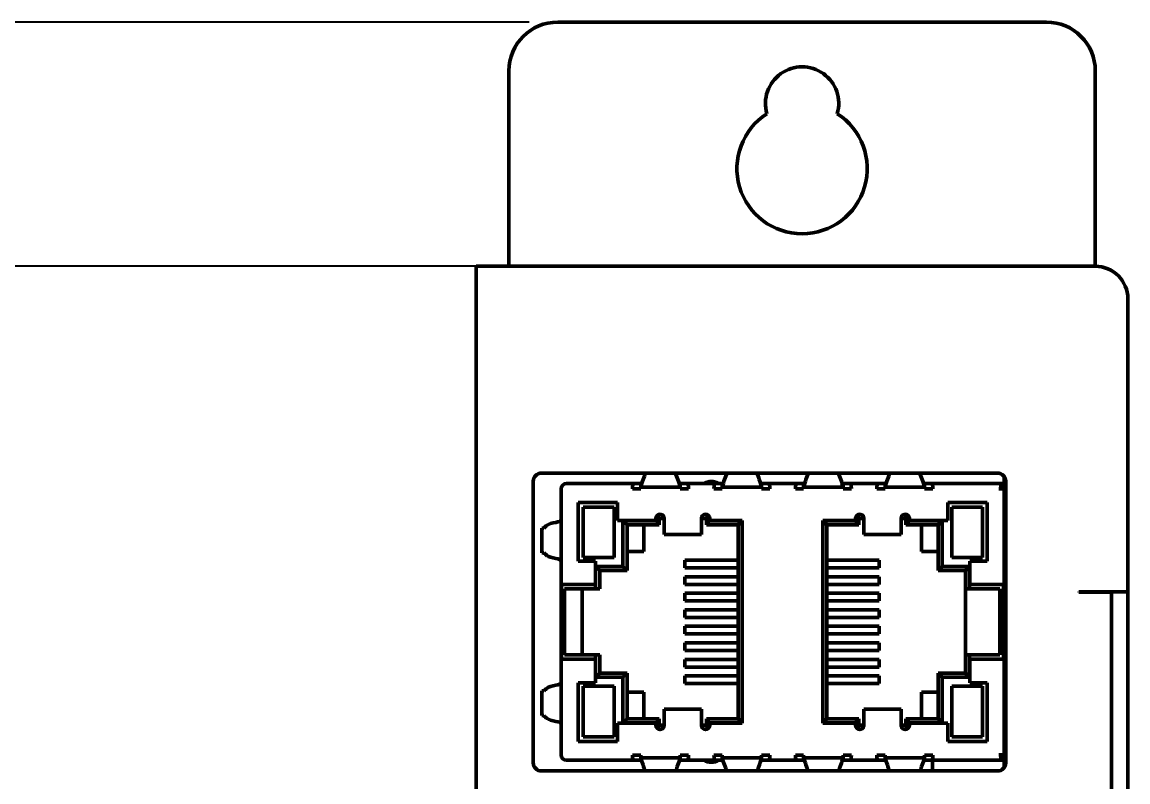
# Model space of a CAD drawing. Header units: millimetres. Extents: x 1550 to 4479, y -401 to 926.
# Drawn here: x 1909.8 to 1977.7, y 509 to 555.7 of the extents above; entities that cross this region are included whole.
import ezdxf

# ---------------------------------------------------------------- set-up
doc = ezdxf.new("R2010")
doc.units = ezdxf.units.MM
doc.header["$LTSCALE"] = 3.5
doc.layers.get('0').update_dxf_attribs({"lineweight": 25})
doc.layers.add('외형선(ISO)', color=7, linetype='Continuous', lineweight=50)
doc.layers.add('치수(ISO)', color=7, linetype='Continuous', lineweight=25)
doc.styles.add('레이블 문자 (JIS)', font='')
doc.styles.get('레이블 문자 (JIS)').set_extended_font_data('Gulim')
doc.dimstyles.new('복사 대상기본값 (JIS)', dxfattribs={"dimscale": 3.5, "dimtxt": 3, "dimasz": 2, "dimexe": 1, "dimexo": 0.5, "dimgap": 0.8, "dimtad": 1, "dimdsep": 46, "dimtxsty": '레이블 문자 (JIS)', "dimblk": 'Filled-1', "dimcen": 0.09, "dimdle": 10, "dimclrd": 256, "dimclre": 256, "dimclrt": 256, "dimazin": 2, "dimtfac": 0.666667, "dimtmove": 0, "dimatfit": 3, "dimldrblk": 'OPEN', "dimfxl": 1, "dimtolj": 1, "dimtzin": 0, "dimlwd": -1, "dimlwe": -1, "dimarcsym": 0})

# ---------------------------------------------------------------- blocks, each defined once
blk = doc.blocks.new('Filled-1')
at = {"color": 0}
for p, q in [((0, 0), (-1, 0.25)), ((-1, 0.25), (-1, -0.25)), ((-1, 0), (0, 0)), ((-1, -0.25), (0, 0))]:
    blk.add_line(p, q, dxfattribs=at)
at = {"color": 0, "flags": 128}
blk.add_lwpolyline([(-1, -0.25), (0, 0), (-1, 0.25), (-1, -0.25)], dxfattribs=at)
at = {"color": 0}
blk.add_solid([(-1, -0.25), (0, 0), (-1, 0.25), (-1, -0.25)], dxfattribs=at)
blk = doc.blocks.new('*D13')
at = {"layer": 'Defpoints', "color": 0}
for p in [(1939.73, 540.675), (1879.714, 358.675), (1939.73, 358.675)]:
    blk.add_point(p, dxfattribs=at)
at = {"layer": '치수(ISO)'}
for p, q in [((1937.98, 540.675), (1876.214, 540.675)), ((1879.714, 533.675), (1879.714, 365.675)), ((1937.98, 358.675), (1876.214, 358.675))]:
    blk.add_line(p, q, dxfattribs=at)
at = {"layer": '치수(ISO)', "linetype": 'ByBlock', "xscale": 7, "yscale": 7, "zscale": 7}
for p, rotation in [((1879.714, 540.675), 90), ((1879.714, 358.675), 270)]:
    blk.add_blockref('Filled-1', p, dxfattribs=dict(at, rotation=rotation))
at = {"layer": '치수(ISO)', "insert": (1866.121, 449.635), "char_height": 10.5, "attachment_point": 2, "rotation": 90, "style": '레이블 문자 (JIS)'}
blk.add_mtext('\\A1;182', dxfattribs=at)
blk = doc.blocks.new('_Open')
at = {"color": 0, "linetype": 'ByBlock', "lineweight": -2}
for p, q in [((-1, 0.1667), (0, 0)), ((-1, -0.1667), (0, 0)), ((0, 0), (-1, 0))]:
    blk.add_line(p, q, dxfattribs=at)
blk = doc.blocks.new('*D14')
at = {"layer": 'Defpoints', "color": 0}
for p in [(1942.73, 555.675), (1855.714, 343.675), (1950.23, 343.675)]:
    blk.add_point(p, dxfattribs=at)
at = {"layer": '치수(ISO)'}
for p, q in [((1940.98, 555.675), (1852.214, 555.675)), ((1855.714, 548.675), (1855.714, 350.675)), ((1948.48, 343.675), (1852.214, 343.675))]:
    blk.add_line(p, q, dxfattribs=at)
at = {"layer": '치수(ISO)', "linetype": 'ByBlock', "xscale": 7, "yscale": 7, "zscale": 7}
for p, rotation in [((1855.714, 555.675), 90), ((1855.714, 343.675), 270)]:
    blk.add_blockref('Filled-1', p, dxfattribs=dict(at, rotation=rotation))
at = {"layer": '치수(ISO)', "insert": (1842.121, 449.635), "char_height": 10.5, "attachment_point": 2, "rotation": 90, "style": '레이블 문자 (JIS)'}
blk.add_mtext('\\A1;212', dxfattribs=at)

msp = doc.modelspace()

# ---------------------------------------------------------------- linework, layer by layer
at = {"layer": '외형선(ISO)'}
for p, q in [((1942.7302, 555.6747), (1972.7302, 555.6747)), ((1939.7302, 541.6747), (1939.7302, 552.6747)), ((1975.7302, 552.6747), (1975.7302, 541.6747)), ((1939.7302, 540.6747), (1939.7302, 541.6747)), ((1975.7302, 541.6747), (1975.7302, 540.6747)), ((1937.7302, 358.6747), (1937.7302, 540.6747)), ((1939.7302, 540.6747), (1937.7302, 540.6747)), ((1939.7302, 540.6747), (1975.7302, 540.6747)), ((1977.7302, 538.6747), (1977.7302, 520.6747)), ((1941.2302, 510.1747), (1941.2302, 527.4747)), ((1941.7302, 527.9747), (1969.7302, 527.9747)), ((1962.8987, 527.9747), (1963.0784, 527.8681)), ((1970.1302, 527.0097), (1970.1302, 527.7747)), ((1970.2302, 527.4747), (1970.2302, 510.1747)), ((1942.9402, 510.6597), (1942.9402, 527.0097)), ((1947.3902, 527.3347), (1943.2652, 527.3347)), ((1947.8262, 527.0147), (1947.3162, 527.0147)), ((1947.8262, 527.3347), (1947.3902, 527.3347)), ((1947.8906, 527.3347), (1947.8262, 527.3347)), ((1947.8262, 527.3347), (1947.8262, 527.1057)), ((1947.8262, 527.1057), (1950.2462, 527.1057)), ((1947.8262, 527.1057), (1947.8262, 527.0147)), ((1950.2462, 527.3347), (1950.1817, 527.3347)), ((1950.6822, 527.3347), (1950.2462, 527.3347)), ((1950.2462, 527.1057), (1950.2462, 527.3347)), ((1950.2462, 527.1057), (1950.2462, 527.0147)), ((1950.7562, 527.0147), (1950.2462, 527.0147)), ((1952.3902, 527.3347), (1950.6822, 527.3347)), ((1952.8262, 527.0147), (1952.3162, 527.0147)), ((1952.8262, 527.3347), (1952.3902, 527.3347)), ((1952.8906, 527.3347), (1952.8262, 527.3347)), ((1952.8262, 527.1057), (1952.8262, 527.3347)), ((1952.8262, 527.1057), (1955.2462, 527.1057)), ((1952.8262, 527.1057), (1952.8262, 527.0147)), ((1955.2462, 527.3347), (1955.1817, 527.3347)), ((1955.6822, 527.3347), (1955.2462, 527.3347)), ((1955.2462, 527.1057), (1955.2462, 527.3347)), ((1955.2462, 527.1057), (1955.2462, 527.0147)), ((1955.7562, 527.0147), (1955.2462, 527.0147)), ((1957.3902, 527.3347), (1955.6822, 527.3347)), ((1957.8262, 527.0147), (1957.3162, 527.0147)), ((1957.8262, 527.3347), (1957.3902, 527.3347)), ((1957.8906, 527.3347), (1957.8262, 527.3347)), ((1957.8262, 527.1057), (1957.8262, 527.3347)), ((1957.8262, 527.1057), (1960.2462, 527.1057)), ((1957.8262, 527.1057), (1957.8262, 527.0147)), ((1960.2462, 527.3347), (1960.1817, 527.3347)), ((1960.6822, 527.3347), (1960.2462, 527.3347)), ((1960.2462, 527.1057), (1960.2462, 527.3347)), ((1960.2462, 527.1057), (1960.2462, 527.0147)), ((1960.7562, 527.0147), (1960.2462, 527.0147)), ((1962.3902, 527.3347), (1960.6822, 527.3347)), ((1962.8262, 527.0147), (1962.3162, 527.0147)), ((1962.8262, 527.3347), (1962.3902, 527.3347)), ((1962.8906, 527.3347), (1962.8262, 527.3347)), ((1962.8262, 527.3347), (1962.8262, 527.1057)), ((1962.8262, 527.1057), (1965.2462, 527.1057)), ((1962.8262, 527.1057), (1962.8262, 527.0147)), ((1965.2462, 527.3347), (1965.1817, 527.3347)), ((1965.6822, 527.3347), (1965.2462, 527.3347)), ((1965.2462, 527.1057), (1965.2462, 527.3347)), ((1965.2462, 527.1057), (1965.2462, 527.0147)), ((1965.7562, 527.0147), (1965.2462, 527.0147)), ((1969.9362, 527.3347), (1965.6822, 527.3347)), ((1969.9362, 527.0097), (1969.8052, 527.0097)), ((1969.9362, 527.0097), (1969.9362, 527.3347)), ((1970.1302, 527.3347), (1969.9362, 527.3347)), ((1970.1302, 527.1387), (1969.9362, 527.1387)), ((1970.1302, 527.0097), (1969.9362, 527.0097)), ((1970.1302, 527.0097), (1970.1302, 510.6597)), ((1943.9802, 526.1747), (1943.9802, 522.5697)), ((1946.3902, 526.1747), (1943.9802, 526.1747)), ((1946.3902, 525.0597), (1946.3902, 526.1747)), ((1966.6802, 526.1747), (1966.6802, 525.0597)), ((1969.0902, 526.1747), (1966.6802, 526.1747)), ((1969.0902, 522.5697), (1969.0902, 526.1747)), ((1946.1852, 525.8897), (1944.2852, 525.8897)), ((1944.2852, 525.8897), (1944.2852, 522.7897)), ((1946.1852, 522.7897), (1946.1852, 525.8897)), ((1948.9549, 525.4347), (1949.0554, 525.4347)), ((1949.0555, 525.4347), (1949.0555, 525.4347)), ((1951.7548, 525.4347), (1951.7548, 525.4347)), ((1951.7549, 525.4347), (1951.8554, 525.4347)), ((1961.2149, 525.4347), (1961.3154, 525.4347)), ((1961.3155, 525.4347), (1961.3155, 525.4347)), ((1964.0148, 525.4347), (1964.0148, 525.4347)), ((1964.0149, 525.4347), (1964.1154, 525.4347)), ((1968.8152, 525.8897), (1966.9152, 525.8897)), ((1966.9152, 525.8897), (1966.9152, 522.7897)), ((1968.8152, 522.7897), (1968.8152, 525.8897)), ((1948.7502, 525.0597), (1946.3902, 525.0597)), ((1946.7352, 522.2347), (1946.7352, 525.0397)), ((1946.7352, 525.0397), (1948.7652, 525.0397)), ((1946.9852, 524.7897), (1946.7352, 525.0397)), ((1946.9852, 521.9847), (1946.9852, 524.7897)), ((1946.9852, 524.7897), (1948.9652, 524.7897)), ((1948.0052, 523.1547), (1948.0052, 524.7897)), ((1948.7502, 525.1847), (1948.7502, 525.0597)), ((1948.7652, 525.0397), (1948.7652, 525.2709)), ((1948.9652, 524.8397), (1948.7652, 525.0397)), ((1948.9652, 525.2347), (1948.8299, 525.37)), ((1948.9652, 524.8397), (1948.9652, 525.2347)), ((1948.9652, 525.1847), (1949.2602, 525.1847)), ((1948.9652, 524.8397), (1948.9652, 524.7897)), ((1949.2602, 524.8012), (1949.2602, 525.1847)), ((1949.2602, 524.8012), (1949.2602, 524.4407)), ((1951.5502, 525.1847), (1951.8552, 525.1847)), ((1951.5502, 524.8012), (1951.5502, 525.1847)), ((1951.5502, 524.8012), (1951.5502, 524.4407)), ((1951.8552, 525.2347), (1951.9855, 525.365)), ((1951.8552, 525.2347), (1951.8552, 524.8397)), ((1951.8552, 524.8397), (1952.0552, 525.0397)), ((1951.8552, 524.7897), (1951.8552, 524.8397)), ((1951.8552, 524.7897), (1953.8152, 524.7897)), ((1952.0552, 525.235), (1952.0552, 525.0397)), ((1952.0552, 525.0397), (1954.0602, 525.0397)), ((1952.0602, 525.0597), (1952.0602, 525.1847)), ((1954.0602, 525.0597), (1952.0602, 525.0597)), ((1953.8152, 524.7897), (1954.0602, 525.0347)), ((1953.8152, 524.7897), (1953.8152, 512.8797)), ((1954.0602, 512.6097), (1954.0602, 525.0597)), ((1959.0102, 525.0597), (1959.0102, 512.6097)), ((1961.0102, 525.0597), (1959.0102, 525.0597)), ((1959.0102, 525.0397), (1961.0152, 525.0397)), ((1959.2552, 524.7897), (1959.0102, 525.0347)), ((1959.2552, 512.8797), (1959.2552, 524.7897)), ((1959.2552, 524.7897), (1961.2152, 524.7897)), ((1961.0102, 525.1847), (1961.0102, 525.0597)), ((1961.0152, 525.0397), (1961.0152, 525.235)), ((1961.2152, 524.8397), (1961.0152, 525.0397)), ((1961.2152, 525.2347), (1961.0849, 525.365)), ((1961.2152, 524.8397), (1961.2152, 525.2347)), ((1961.2152, 525.1847), (1961.5202, 525.1847)), ((1961.2152, 524.8397), (1961.2152, 524.7897)), ((1961.5202, 524.8012), (1961.5202, 525.1847)), ((1961.5202, 524.8012), (1961.5202, 524.4407)), ((1963.8102, 524.8012), (1963.8102, 525.1847)), ((1963.8102, 525.1847), (1964.1052, 525.1847)), ((1963.8102, 524.8012), (1963.8102, 524.4407)), ((1964.1052, 525.2347), (1964.2404, 525.37)), ((1964.1052, 525.2347), (1964.1052, 524.8397)), ((1964.1052, 524.8397), (1964.3052, 525.0397)), ((1964.1052, 524.7897), (1964.1052, 524.8397)), ((1964.1052, 524.7897), (1966.0852, 524.7897)), ((1964.3052, 525.2709), (1964.3052, 525.0397)), ((1964.3052, 525.0397), (1966.3352, 525.0397)), ((1964.3202, 525.0597), (1964.3202, 525.1847)), ((1966.6802, 525.0597), (1964.3202, 525.0597)), ((1965.0652, 524.7897), (1965.0652, 523.1547)), ((1966.0852, 524.7897), (1966.3352, 525.0397)), ((1966.0852, 524.7897), (1966.0852, 521.9847)), ((1966.3352, 525.0397), (1966.3352, 522.2347)), ((1941.885, 524.5947), (1941.7502, 524.5947)), ((1941.7502, 523.0747), (1941.7502, 524.5947)), ((1949.2602, 524.1997), (1949.2602, 524.4407)), ((1949.2602, 524.1997), (1951.5502, 524.1997)), ((1951.5502, 524.1997), (1951.5502, 524.4407)), ((1961.5202, 524.1997), (1961.5202, 524.4407)), ((1961.5202, 524.1997), (1963.8102, 524.1997)), ((1963.8102, 524.1997), (1963.8102, 524.4407)), ((1941.885, 523.0747), (1941.7502, 523.0747)), ((1944.2852, 522.7897), (1946.1852, 522.7897)), ((1946.9852, 523.1547), (1948.0052, 523.1547)), ((1965.0652, 523.1547), (1966.0852, 523.1547)), ((1966.9152, 522.7897), (1968.8152, 522.7897)), ((1943.9802, 522.5697), (1945.0402, 522.5697)), ((1945.0402, 522.5697), (1945.0402, 521.1197)), ((1945.0552, 520.8647), (1945.0552, 522.2347)), ((1945.0552, 522.2347), (1946.7352, 522.2347)), ((1945.3052, 521.9847), (1945.0552, 522.2347)), ((1946.9852, 521.9847), (1946.7352, 522.2347)), ((1950.5409, 522.1557), (1950.5409, 522.6257)), ((1950.5409, 522.6257), (1953.7968, 522.6257)), ((1950.5409, 522.1557), (1953.7968, 522.1557)), ((1953.8152, 522.6257), (1953.7968, 522.6257)), ((1953.8152, 522.1557), (1953.7968, 522.1557)), ((1959.2767, 522.6257), (1959.2552, 522.6257)), ((1959.2767, 522.1557), (1959.2552, 522.1557)), ((1959.2767, 522.6257), (1962.4675, 522.6257)), ((1959.2767, 522.1557), (1962.4675, 522.1557)), ((1962.4675, 522.1557), (1962.4675, 522.6257)), ((1966.0852, 521.9847), (1966.3352, 522.2347)), ((1966.3352, 522.2347), (1968.0152, 522.2347)), ((1967.7652, 521.9847), (1968.0152, 522.2347)), ((1968.0152, 522.2347), (1968.0152, 520.8647)), ((1968.0302, 522.5697), (1969.0902, 522.5697)), ((1968.0302, 521.1197), (1968.0302, 522.5697)), ((1945.3052, 520.8647), (1945.3052, 521.9847)), ((1945.3052, 521.9847), (1946.9852, 521.9847)), ((1950.5409, 521.1397), (1950.5409, 521.6097)), ((1950.5409, 521.6097), (1953.7968, 521.6097)), ((1953.8152, 521.6097), (1953.7968, 521.6097)), ((1959.2767, 521.6097), (1959.2552, 521.6097)), ((1959.2767, 521.6097), (1962.4675, 521.6097)), ((1962.4675, 521.1397), (1962.4675, 521.6097)), ((1966.0852, 521.9847), (1967.7652, 521.9847)), ((1967.7652, 521.9847), (1967.7652, 520.8647)), ((1942.9669, 521.1197), (1942.9669, 516.5497)), ((1942.9669, 521.1197), (1943.2652, 521.1197)), ((1943.1362, 520.8647), (1943.1362, 516.8047)), ((1945.0552, 520.8647), (1943.1362, 520.8647)), ((1943.2652, 521.1197), (1945.0402, 521.1197)), ((1944.2202, 520.8647), (1944.2202, 516.8047)), ((1945.3052, 520.8647), (1945.0552, 520.8647)), ((1950.5409, 521.1397), (1953.7968, 521.1397)), ((1953.8152, 521.1397), (1953.7968, 521.1397)), ((1959.2767, 521.1397), (1959.2552, 521.1397)), ((1959.2767, 521.1397), (1962.4675, 521.1397)), ((1967.7652, 516.8047), (1967.7652, 520.8647)), ((1968.0152, 520.8647), (1967.7652, 520.8647)), ((1969.8702, 520.8647), (1968.0152, 520.8647)), ((1969.8052, 521.1197), (1968.0302, 521.1197)), ((1969.8052, 521.1197), (1970.1035, 521.1197)), ((1969.8702, 516.8047), (1969.8702, 520.8647)), ((1970.1035, 521.1197), (1970.1035, 516.5497)), ((1974.7202, 520.6647), (1974.7202, 520.6747)), ((1974.7202, 520.6747), (1977.7302, 520.6747)), ((1974.7302, 520.6647), (1974.7202, 520.6647)), ((1976.7302, 520.6647), (1974.7302, 520.6647)), ((1976.7302, 520.6747), (1976.7302, 378.6747)), ((1977.7302, 520.6747), (1977.7302, 378.6747)), ((1950.5409, 520.1237), (1950.5409, 520.5937)), ((1950.5409, 520.5937), (1953.7968, 520.5937)), ((1950.5409, 520.1237), (1953.7968, 520.1237)), ((1953.8152, 520.5937), (1953.7968, 520.5937)), ((1953.8152, 520.1237), (1953.7968, 520.1237)), ((1959.2767, 520.5937), (1959.2552, 520.5937)), ((1959.2767, 520.1237), (1959.2552, 520.1237)), ((1959.2767, 520.5937), (1962.4675, 520.5937)), ((1959.2767, 520.1237), (1962.4675, 520.1237)), ((1962.4675, 520.1237), (1962.4675, 520.5937)), ((1950.5409, 519.1077), (1950.5409, 519.5777)), ((1950.5409, 519.5777), (1953.7968, 519.5777)), ((1953.8152, 519.5777), (1953.7968, 519.5777)), ((1959.2767, 519.5777), (1959.2552, 519.5777)), ((1959.2767, 519.5777), (1962.4675, 519.5777)), ((1962.4675, 519.1077), (1962.4675, 519.5777)), ((1950.5409, 519.1077), (1953.7968, 519.1077)), ((1953.8152, 519.1077), (1953.7968, 519.1077)), ((1959.2767, 519.1077), (1959.2552, 519.1077)), ((1959.2767, 519.1077), (1962.4675, 519.1077)), ((1950.5409, 518.0917), (1950.5409, 518.5617)), ((1950.5409, 518.5617), (1953.7968, 518.5617)), ((1950.5409, 518.0917), (1953.7968, 518.0917)), ((1953.8152, 518.5617), (1953.7968, 518.5617)), ((1953.8152, 518.0917), (1953.7968, 518.0917)), ((1959.2767, 518.5617), (1959.2552, 518.5617)), ((1959.2767, 518.0917), (1959.2552, 518.0917)), ((1959.2767, 518.5617), (1962.4675, 518.5617)), ((1959.2767, 518.0917), (1962.4675, 518.0917)), ((1962.4675, 518.0917), (1962.4675, 518.5617)), ((1950.5409, 517.0757), (1950.5409, 517.5457)), ((1950.5409, 517.5457), (1953.7968, 517.5457)), ((1953.8152, 517.5457), (1953.7968, 517.5457)), ((1959.2767, 517.5457), (1959.2552, 517.5457)), ((1959.2767, 517.5457), (1962.4675, 517.5457)), ((1962.4675, 517.0757), (1962.4675, 517.5457)), ((1943.1362, 516.8047), (1945.0552, 516.8047)), ((1945.0552, 515.4347), (1945.0552, 516.8047)), ((1945.0552, 516.8047), (1945.3052, 516.8047)), ((1945.3052, 515.6847), (1945.3052, 516.8047)), ((1950.5409, 517.0757), (1953.7968, 517.0757)), ((1953.8152, 517.0757), (1953.7968, 517.0757)), ((1959.2767, 517.0757), (1959.2552, 517.0757)), ((1959.2767, 517.0757), (1962.4675, 517.0757)), ((1967.7652, 516.8047), (1968.0152, 516.8047)), ((1967.7652, 516.8047), (1967.7652, 515.6847)), ((1968.0152, 516.8047), (1969.8702, 516.8047)), ((1968.0152, 516.8047), (1968.0152, 515.4347)), ((1943.2652, 516.5497), (1942.9669, 516.5497)), ((1943.2652, 516.5497), (1945.0402, 516.5497)), ((1945.0402, 516.5497), (1945.0402, 515.0997)), ((1950.5409, 516.0597), (1950.5409, 516.5297)), ((1950.5409, 516.5297), (1953.7968, 516.5297)), ((1950.5409, 516.0597), (1953.7968, 516.0597)), ((1953.8152, 516.5297), (1953.7968, 516.5297)), ((1953.8152, 516.0597), (1953.7968, 516.0597)), ((1959.2767, 516.5297), (1959.2552, 516.5297)), ((1959.2767, 516.0597), (1959.2552, 516.0597)), ((1959.2767, 516.5297), (1962.4675, 516.5297)), ((1959.2767, 516.0597), (1962.4675, 516.0597)), ((1962.4675, 516.0597), (1962.4675, 516.5297)), ((1969.8052, 516.5497), (1968.0302, 516.5497)), ((1968.0302, 515.0997), (1968.0302, 516.5497)), ((1970.1035, 516.5497), (1969.8052, 516.5497)), ((1945.3052, 515.6847), (1945.0552, 515.4347)), ((1946.7352, 515.4347), (1945.0552, 515.4347)), ((1946.9852, 515.6847), (1945.3052, 515.6847)), ((1946.9852, 515.6847), (1946.7352, 515.4347)), ((1946.7352, 512.6297), (1946.7352, 515.4347)), ((1946.9852, 512.8797), (1946.9852, 515.6847)), ((1950.5409, 515.0437), (1950.5409, 515.5137)), ((1950.5409, 515.5137), (1953.7968, 515.5137)), ((1953.8152, 515.5137), (1953.7968, 515.5137)), ((1959.2767, 515.5137), (1959.2552, 515.5137)), ((1959.2767, 515.5137), (1962.4675, 515.5137)), ((1962.4675, 515.0437), (1962.4675, 515.5137)), ((1967.7652, 515.6847), (1966.0852, 515.6847)), ((1966.0852, 515.6847), (1966.0852, 512.8797)), ((1966.0852, 515.6847), (1966.3352, 515.4347)), ((1968.0152, 515.4347), (1966.3352, 515.4347)), ((1966.3352, 515.4347), (1966.3352, 512.6297)), ((1967.7652, 515.6847), (1968.0152, 515.4347)), ((1941.885, 514.5947), (1941.7502, 514.5947)), ((1941.7502, 513.0747), (1941.7502, 514.5947)), ((1943.9802, 515.0997), (1943.9802, 511.4947)), ((1945.0402, 515.0997), (1943.9802, 515.0997)), ((1944.2852, 514.8797), (1944.2852, 511.7797)), ((1946.1852, 514.8797), (1944.2852, 514.8797)), ((1946.1852, 511.7797), (1946.1852, 514.8797)), ((1950.5409, 515.0437), (1953.7968, 515.0437)), ((1953.8152, 515.0437), (1953.7968, 515.0437)), ((1959.2767, 515.0437), (1959.2552, 515.0437)), ((1959.2767, 515.0437), (1962.4675, 515.0437)), ((1966.9152, 514.8797), (1966.9152, 511.7797)), ((1968.8152, 514.8797), (1966.9152, 514.8797)), ((1969.0902, 515.0997), (1968.0302, 515.0997)), ((1968.8152, 511.7797), (1968.8152, 514.8797)), ((1969.0902, 511.4947), (1969.0902, 515.0997)), ((1948.0052, 514.5147), (1946.9852, 514.5147)), ((1948.0052, 512.8797), (1948.0052, 514.5147)), ((1966.0852, 514.5147), (1965.0652, 514.5147)), ((1965.0652, 514.5147), (1965.0652, 512.8797)), ((1949.2602, 513.2287), (1949.2602, 513.4697)), ((1949.2602, 513.4697), (1951.5502, 513.4697)), ((1949.2602, 513.2287), (1949.2602, 512.8682)), ((1951.5502, 513.2287), (1951.5502, 513.4697)), ((1951.5502, 513.2287), (1951.5502, 512.8682)), ((1961.5202, 513.2287), (1961.5202, 513.4697)), ((1961.5202, 513.4697), (1963.8102, 513.4697)), ((1961.5202, 513.2287), (1961.5202, 512.8682)), ((1963.8102, 513.2287), (1963.8102, 513.4697)), ((1963.8102, 513.2287), (1963.8102, 512.8682)), ((1941.885, 513.0747), (1941.7502, 513.0747)), ((1946.3902, 512.6097), (1948.7502, 512.6097)), ((1946.3902, 511.4947), (1946.3902, 512.6097)), ((1946.9852, 512.8797), (1946.7352, 512.6297)), ((1948.7652, 512.6297), (1946.7352, 512.6297)), ((1948.9652, 512.8797), (1946.9852, 512.8797)), ((1948.7502, 512.6097), (1948.7502, 512.4847)), ((1948.9652, 512.8297), (1948.7652, 512.6297)), ((1948.7652, 512.3985), (1948.7652, 512.6297)), ((1948.9652, 512.8797), (1948.9652, 512.8297)), ((1948.9652, 512.4347), (1948.9652, 512.8297)), ((1949.2602, 512.4847), (1949.2602, 512.8682)), ((1951.5502, 512.4847), (1951.5502, 512.8682)), ((1951.8552, 512.8297), (1951.8552, 512.8797)), ((1953.8152, 512.8797), (1951.8552, 512.8797)), ((1951.8552, 512.8297), (1951.8552, 512.4347)), ((1951.8552, 512.8297), (1952.0552, 512.6297)), ((1954.0602, 512.6297), (1952.0552, 512.6297)), ((1952.0552, 512.6297), (1952.0552, 512.4345)), ((1952.0602, 512.6097), (1954.0602, 512.6097)), ((1952.0602, 512.4847), (1952.0602, 512.6097)), ((1953.8152, 512.8797), (1954.0602, 512.6347)), ((1959.2552, 512.8797), (1959.0102, 512.6347)), ((1961.0152, 512.6297), (1959.0102, 512.6297)), ((1959.0102, 512.6097), (1961.0102, 512.6097)), ((1961.2152, 512.8797), (1959.2552, 512.8797)), ((1961.0102, 512.6097), (1961.0102, 512.4847)), ((1961.2152, 512.8297), (1961.0152, 512.6297)), ((1961.0152, 512.4345), (1961.0152, 512.6297)), ((1961.2152, 512.8797), (1961.2152, 512.8297)), ((1961.2152, 512.4347), (1961.2152, 512.8297)), ((1961.5202, 512.4847), (1961.5202, 512.8682)), ((1963.8102, 512.4847), (1963.8102, 512.8682)), ((1966.0852, 512.8797), (1964.1052, 512.8797)), ((1964.1052, 512.8297), (1964.1052, 512.8797)), ((1964.1052, 512.8297), (1964.3052, 512.6297)), ((1964.1052, 512.8297), (1964.1052, 512.4347)), ((1966.3352, 512.6297), (1964.3052, 512.6297)), ((1964.3052, 512.6297), (1964.3052, 512.3985)), ((1964.3202, 512.6097), (1966.6802, 512.6097)), ((1964.3202, 512.4847), (1964.3202, 512.6097)), ((1966.0852, 512.8797), (1966.3352, 512.6297)), ((1966.6802, 512.6097), (1966.6802, 511.4947)), ((1948.9652, 512.4347), (1948.8299, 512.2995)), ((1949.0554, 512.2347), (1948.9549, 512.2347)), ((1949.2602, 512.4847), (1948.9652, 512.4847)), ((1949.0555, 512.2347), (1949.0555, 512.2347)), ((1951.8552, 512.4847), (1951.5502, 512.4847)), ((1951.7548, 512.2347), (1951.7548, 512.2347)), ((1951.8554, 512.2347), (1951.7549, 512.2347)), ((1951.8552, 512.4347), (1951.9855, 512.3044)), ((1961.2152, 512.4347), (1961.0849, 512.3044)), ((1961.3154, 512.2347), (1961.2149, 512.2347)), ((1961.5202, 512.4847), (1961.2152, 512.4847)), ((1961.3155, 512.2347), (1961.3155, 512.2347)), ((1964.1052, 512.4847), (1963.8102, 512.4847)), ((1964.0148, 512.2347), (1964.0148, 512.2347)), ((1964.1154, 512.2347), (1964.0149, 512.2347)), ((1964.1052, 512.4347), (1964.2404, 512.2995)), ((1943.9802, 511.4947), (1946.3902, 511.4947)), ((1944.2852, 511.7797), (1946.1852, 511.7797)), ((1966.6802, 511.4947), (1969.0902, 511.4947)), ((1966.9152, 511.7797), (1968.8152, 511.7797)), ((1947.8262, 510.6547), (1947.3162, 510.6547)), ((1947.8262, 510.492), (1947.8262, 510.6547)), ((1947.8262, 510.492), (1950.2462, 510.492)), ((1947.8262, 510.492), (1947.8262, 510.3347)), ((1950.7562, 510.6547), (1950.2462, 510.6547)), ((1950.2462, 510.492), (1950.2462, 510.6547)), ((1950.2462, 510.3347), (1950.2462, 510.492)), ((1952.8262, 510.6547), (1952.3162, 510.6547)), ((1952.8262, 510.492), (1952.8262, 510.6547)), ((1952.8262, 510.492), (1955.2462, 510.492)), ((1952.8262, 510.3347), (1952.8262, 510.492)), ((1955.7562, 510.6547), (1955.2462, 510.6547)), ((1955.2462, 510.492), (1955.2462, 510.6547)), ((1955.2462, 510.3347), (1955.2462, 510.492)), ((1957.8262, 510.6547), (1957.3162, 510.6547)), ((1957.8262, 510.492), (1957.8262, 510.6547)), ((1957.8262, 510.492), (1960.2462, 510.492)), ((1957.8262, 510.3347), (1957.8262, 510.492)), ((1960.7562, 510.6547), (1960.2462, 510.6547)), ((1960.2462, 510.492), (1960.2462, 510.6547)), ((1960.2462, 510.3347), (1960.2462, 510.492)), ((1962.8262, 510.6547), (1962.3162, 510.6547)), ((1962.8262, 510.492), (1962.8262, 510.6547)), ((1962.8262, 510.492), (1965.2462, 510.492)), ((1962.8262, 510.492), (1962.8262, 510.3347)), ((1965.7562, 510.6547), (1965.2462, 510.6547)), ((1965.2462, 510.492), (1965.2462, 510.6547)), ((1965.2462, 510.3347), (1965.2462, 510.492)), ((1969.8052, 510.6597), (1969.9362, 510.6597)), ((1969.9362, 510.3347), (1969.9362, 510.6597)), ((1969.9362, 510.6597), (1970.1302, 510.6597)), ((1970.1302, 510.5307), (1969.9362, 510.5307)), ((1970.1302, 509.8747), (1970.1302, 510.6597)), ((1943.2652, 510.3347), (1947.3902, 510.3347)), ((1947.3902, 510.3347), (1947.8262, 510.3347)), ((1947.8715, 510.3347), (1947.8262, 510.3347)), ((1950.2462, 510.3347), (1950.2008, 510.3347)), ((1950.2462, 510.3347), (1950.6822, 510.3347)), ((1950.6822, 510.3347), (1952.3902, 510.3347)), ((1952.3902, 510.3347), (1952.8262, 510.3347)), ((1952.8715, 510.3347), (1952.8262, 510.3347)), ((1955.2462, 510.3347), (1955.2008, 510.3347)), ((1955.2462, 510.3347), (1955.6822, 510.3347)), ((1955.6822, 510.3347), (1957.3902, 510.3347)), ((1957.3902, 510.3347), (1957.8262, 510.3347)), ((1957.8715, 510.3347), (1957.8262, 510.3347)), ((1960.2462, 510.3347), (1960.2008, 510.3347)), ((1960.2462, 510.3347), (1960.6822, 510.3347)), ((1960.6822, 510.3347), (1962.3902, 510.3347)), ((1962.3902, 510.3347), (1962.8262, 510.3347)), ((1962.8715, 510.3347), (1962.8262, 510.3347)), ((1965.2462, 510.3347), (1965.2008, 510.3347)), ((1965.2462, 510.3347), (1965.6822, 510.3347)), ((1965.6822, 510.3347), (1969.9362, 510.3347)), ((1965.7302, 510.3347), (1965.7302, 509.6747)), ((1970.1302, 510.3347), (1969.9362, 510.3347)), ((1969.7302, 509.6747), (1941.7302, 509.6747))]:
    msp.add_line(p, q, dxfattribs=at)
for centre, radius, start, end in [((1942.7302, 552.6747), 3, 90, 180), ((1972.7302, 552.6747), 3, 0, 90), ((1957.7302, 550.6747), 2.25, 343.665177, 196.334823), ((1957.7302, 546.6747), 4, 122.669646, 57.330354), ((1975.7302, 538.6747), 2, 0, 90), ((1941.7302, 527.4747), 0.5, 90, 180), ((1952.1562, 526.5647), 0.89, 59.901956, 120.098044), ((1969.7302, 527.4747), 0.5, 0, 90), ((1943.2652, 527.0097), 0.325, 90, 180), ((1949.0052, 525.1847), 0.255, 90, 180), ((1951.8052, 525.1847), 0.255, 0, 90), ((1961.2652, 525.1847), 0.255, 90, 180), ((1964.0652, 525.1847), 0.255, 0, 90), ((1949.0052, 512.4847), 0.255, 180, 270), ((1951.8052, 512.4847), 0.255, 270, 0), ((1961.2652, 512.4847), 0.255, 180, 270), ((1964.0652, 512.4847), 0.255, 270, 0), ((1943.2652, 510.6597), 0.325, 180, 270), ((1941.7302, 510.1747), 0.5, 180, 270), ((1952.1562, 511.1047), 0.89, 239.901956, 300.098044), ((1969.7302, 510.1747), 0.5, 270, 0)]:
    msp.add_arc(centre, radius, start, end, dxfattribs=at)
for centre, major_axis, ratio, start_param, end_param in [((1948.7668, 522.2887), (0, 6.346), 0.2276786, 0.4601239, 0.7089344), ((1949.3055, 522.2887), (0, 6.346), 0.2276786, 5.5742509, 5.8230614), ((1953.7668, 522.2887), (0, 6.346), 0.2276786, 0.4601239, 0.7089344), ((1954.3055, 522.2887), (0, 6.346), 0.2276786, 5.5742509, 5.8230614), ((1958.7668, 522.2887), (0, 6.346), 0.2276786, 0.4601239, 0.7089344), ((1959.3055, 522.2887), (0, 6.346), 0.2276786, 5.5742509, 5.8230614), ((1963.7668, 522.2887), (0, 6.346), 0.2276786, 0.4601239, 0.7089344), ((1964.3055, 522.2887), (0, 6.346), 0.2276786, 5.5742509, 5.8230614), ((1947.3902, 527.0097), (0, -0.325), 0.2276786, 3.1415927, 4.6970056), ((1950.6822, 527.0097), (0, 0.325), 0.2276786, 4.7277729, 6.2831853), ((1952.3902, 527.0097), (0, -0.325), 0.2276786, 3.1415927, 4.6970056), ((1955.6822, 527.0097), (0, 0.325), 0.2276786, 4.7277729, 6.2831853), ((1957.3902, 527.0097), (0, -0.325), 0.2276786, 3.1415927, 4.6970056), ((1960.6822, 527.0097), (0, 0.325), 0.2276786, 4.7277729, 6.2831853), ((1962.3902, 527.0097), (0, -0.325), 0.2276786, 3.1415927, 4.6970056), ((1965.6822, 527.0097), (0, 0.325), 0.2276786, 4.7277723, 6.2831853), ((1948.2962, 524.2784), (-6.546, 0), 0.2392519, 5.9636433, 6.0798411), ((1943.4733, 524.6602), (-1.466, 0), 0.2392519, 5.3322612, 5.9636433), ((1942.1802, 525.0937), (0.76, 0), 0.2392519, 5.3322612, 6.1921473), ((1948.2962, 523.391), (-6.546, 0), 0.2392519, 0.2033442, 0.319542), ((1943.4733, 523.0092), (-1.466, 0), 0.2392519, 0.319542, 0.9509241), ((1942.1802, 522.5757), (-0.76, 0), 0.2392519, 3.2326307, 4.0925168), ((1948.2962, 514.2784), (-6.546, 0), 0.2392519, 5.9636433, 6.0798411), ((1943.4733, 514.6602), (-1.466, 0), 0.2392519, 5.3322612, 5.9636433), ((1942.1802, 515.0937), (0.76, 0), 0.2392519, 5.3322612, 6.1921473), ((1948.2962, 513.391), (-6.546, 0), 0.2392519, 0.2033442, 0.319542), ((1943.4733, 513.0092), (-1.466, 0), 0.2392519, 0.319542, 0.9509241), ((1942.1802, 512.5757), (-0.76, 0), 0.2392519, 3.2326307, 4.0925168), ((1947.3902, 510.6597), (0, -0.325), 0.2276786, 4.7277729, 6.2831853), ((1948.7518, 515.4347), (0, -6.4), 0.2276786, 5.5948454, 5.8321585), ((1949.3205, 515.4347), (0, -6.4), 0.2276786, 0.4510268, 0.6883399), ((1950.6822, 510.6597), (0, 0.325), 0.2276786, 3.1415927, 4.6970056), ((1952.3902, 510.6597), (0, -0.325), 0.2276786, 4.7277729, 6.2831853), ((1953.7518, 515.4347), (0, -6.4), 0.2276786, 5.5948454, 5.8321585), ((1954.3205, 515.4347), (0, -6.4), 0.2276786, 0.4510268, 0.6883399), ((1955.6822, 510.6597), (0, 0.325), 0.2276786, 3.1415927, 4.6970056), ((1957.3902, 510.6597), (0, -0.325), 0.2276786, 4.7277729, 6.2831853), ((1958.7518, 515.4347), (0, -6.4), 0.2276786, 5.5948454, 5.8321585), ((1959.3205, 515.4347), (0, -6.4), 0.2276786, 0.4510268, 0.6883399), ((1960.6822, 510.6597), (0, 0.325), 0.2276786, 3.1415927, 4.6970056), ((1962.3902, 510.6597), (0, -0.325), 0.2276786, 4.7277729, 6.2831853), ((1963.7518, 515.4347), (0, -6.4), 0.2276786, 5.5948454, 5.8321585), ((1964.3205, 515.4347), (0, -6.4), 0.2276786, 0.4510268, 0.6883399), ((1965.6822, 510.6597), (0, 0.325), 0.2276786, 3.1415927, 4.6970056)]:
    msp.add_ellipse(centre, major_axis=major_axis, ratio=ratio, start_param=start_param, end_param=end_param, dxfattribs=at)
for points, knots in [([(1949.0052, 525.4397), (1949.0149, 525.4397), (1949.0246, 525.4392), (1949.0343, 525.438), (1949.044, 525.4369), (1949.0536, 525.4353), (1949.0631, 525.433), (1949.0726, 525.4308), (1949.082, 525.4281), (1949.0911, 525.4248), (1949.1003, 525.4215), (1949.1093, 525.4177), (1949.118, 525.4134), (1949.1267, 525.4091), (1949.1352, 525.4043), (1949.1433, 525.3991), (1949.1514, 525.3938), (1949.1592, 525.3881), (1949.1667, 525.382), (1949.1742, 525.3759), (1949.1813, 525.3694), (1949.188, 525.3625), (1949.1947, 525.3556), (1949.2009, 525.3484), (1949.2067, 525.3409), (1949.2125, 525.3334), (1949.2178, 525.3257), (1949.2227, 525.3178), (1949.2275, 525.3098), (1949.2319, 525.3017), (1949.2359, 525.2933), (1949.2399, 525.2848), (1949.2434, 525.2762), (1949.2464, 525.2674), (1949.2494, 525.2586), (1949.2519, 525.2497), (1949.254, 525.2406), (1949.256, 525.2315), (1949.2576, 525.2223), (1949.2586, 525.2129), (1949.2596, 525.2036), (1949.2602, 525.1942), (1949.2602, 525.1847)], [0, 0, 0, 0, 0.0714286, 0.0714286, 0.0714286, 0.1428571, 0.1428571, 0.1428571, 0.2142857, 0.2142857, 0.2142857, 0.2857143, 0.2857143, 0.2857143, 0.3571429, 0.3571429, 0.3571429, 0.4285714, 0.4285714, 0.4285714, 0.5, 0.5, 0.5, 0.5714286, 0.5714286, 0.5714286, 0.6428571, 0.6428571, 0.6428571, 0.7142857, 0.7142857, 0.7142857, 0.7857143, 0.7857143, 0.7857143, 0.8571429, 0.8571429, 0.8571429, 0.9285714, 0.9285714, 0.9285714, 1, 1, 1, 1]), ([(1951.5502, 525.1847), (1951.5502, 525.1942), (1951.5507, 525.2036), (1951.5517, 525.2129), (1951.5528, 525.2223), (1951.5543, 525.2315), (1951.5564, 525.2406), (1951.5584, 525.2497), (1951.5609, 525.2586), (1951.5639, 525.2674), (1951.567, 525.2762), (1951.5705, 525.2848), (1951.5744, 525.2933), (1951.5784, 525.3017), (1951.5828, 525.3098), (1951.5876, 525.3178), (1951.5925, 525.3257), (1951.5978, 525.3334), (1951.6036, 525.3409), (1951.6094, 525.3484), (1951.6156, 525.3556), (1951.6223, 525.3625), (1951.629, 525.3694), (1951.6362, 525.3759), (1951.6436, 525.382), (1951.6511, 525.3881), (1951.6589, 525.3938), (1951.667, 525.3991), (1951.6752, 525.4043), (1951.6836, 525.4091), (1951.6923, 525.4134), (1951.701, 525.4177), (1951.71, 525.4215), (1951.7192, 525.4248), (1951.7284, 525.4281), (1951.7378, 525.4308), (1951.7473, 525.433), (1951.7567, 525.4353), (1951.7664, 525.4369), (1951.776, 525.438), (1951.7857, 525.4392), (1951.7954, 525.4397), (1951.8052, 525.4397)], [0, 0, 0, 0, 0.0714286, 0.0714286, 0.0714286, 0.1428571, 0.1428571, 0.1428571, 0.2142857, 0.2142857, 0.2142857, 0.2857143, 0.2857143, 0.2857143, 0.3571429, 0.3571429, 0.3571429, 0.4285714, 0.4285714, 0.4285714, 0.5, 0.5, 0.5, 0.5714286, 0.5714286, 0.5714286, 0.6428571, 0.6428571, 0.6428571, 0.7142857, 0.7142857, 0.7142857, 0.7857143, 0.7857143, 0.7857143, 0.8571429, 0.8571429, 0.8571429, 0.9285714, 0.9285714, 0.9285714, 1, 1, 1, 1]), ([(1961.2652, 525.4397), (1961.2749, 525.4397), (1961.2846, 525.4392), (1961.2943, 525.438), (1961.304, 525.4369), (1961.3136, 525.4353), (1961.3231, 525.433), (1961.3326, 525.4308), (1961.342, 525.4281), (1961.3511, 525.4248), (1961.3603, 525.4215), (1961.3693, 525.4177), (1961.378, 525.4134), (1961.3867, 525.4091), (1961.3952, 525.4043), (1961.4033, 525.3991), (1961.4114, 525.3938), (1961.4192, 525.3881), (1961.4267, 525.382), (1961.4342, 525.3759), (1961.4413, 525.3694), (1961.448, 525.3625), (1961.4547, 525.3556), (1961.4609, 525.3484), (1961.4667, 525.3409), (1961.4725, 525.3334), (1961.4778, 525.3257), (1961.4827, 525.3178), (1961.4875, 525.3098), (1961.4919, 525.3017), (1961.4959, 525.2933), (1961.4999, 525.2848), (1961.5034, 525.2762), (1961.5064, 525.2674), (1961.5094, 525.2586), (1961.5119, 525.2497), (1961.514, 525.2406), (1961.516, 525.2315), (1961.5176, 525.2223), (1961.5186, 525.2129), (1961.5196, 525.2036), (1961.5202, 525.1942), (1961.5202, 525.1847)], [0, 0, 0, 0, 0.0714286, 0.0714286, 0.0714286, 0.1428571, 0.1428571, 0.1428571, 0.2142857, 0.2142857, 0.2142857, 0.2857143, 0.2857143, 0.2857143, 0.3571429, 0.3571429, 0.3571429, 0.4285714, 0.4285714, 0.4285714, 0.5, 0.5, 0.5, 0.5714286, 0.5714286, 0.5714286, 0.6428571, 0.6428571, 0.6428571, 0.7142857, 0.7142857, 0.7142857, 0.7857143, 0.7857143, 0.7857143, 0.8571429, 0.8571429, 0.8571429, 0.9285714, 0.9285714, 0.9285714, 1, 1, 1, 1]), ([(1963.8102, 525.1847), (1963.8102, 525.1942), (1963.8107, 525.2036), (1963.8117, 525.2129), (1963.8128, 525.2223), (1963.8143, 525.2315), (1963.8164, 525.2406), (1963.8184, 525.2497), (1963.8209, 525.2586), (1963.8239, 525.2674), (1963.827, 525.2762), (1963.8305, 525.2848), (1963.8344, 525.2933), (1963.8384, 525.3017), (1963.8428, 525.3098), (1963.8476, 525.3178), (1963.8525, 525.3257), (1963.8578, 525.3334), (1963.8636, 525.3409), (1963.8694, 525.3484), (1963.8756, 525.3556), (1963.8823, 525.3625), (1963.889, 525.3694), (1963.8962, 525.3759), (1963.9036, 525.382), (1963.9111, 525.3881), (1963.9189, 525.3938), (1963.927, 525.3991), (1963.9352, 525.4043), (1963.9436, 525.4091), (1963.9523, 525.4134), (1963.961, 525.4177), (1963.97, 525.4215), (1963.9792, 525.4248), (1963.9884, 525.4281), (1963.9978, 525.4308), (1964.0073, 525.433), (1964.0168, 525.4353), (1964.0264, 525.4369), (1964.036, 525.438), (1964.0457, 525.4392), (1964.0554, 525.4397), (1964.0652, 525.4397)], [0, 0, 0, 0, 0.0714286, 0.0714286, 0.0714286, 0.1428571, 0.1428571, 0.1428571, 0.2142857, 0.2142857, 0.2142857, 0.2857143, 0.2857143, 0.2857143, 0.3571429, 0.3571429, 0.3571429, 0.4285714, 0.4285714, 0.4285714, 0.5, 0.5, 0.5, 0.5714286, 0.5714286, 0.5714286, 0.6428571, 0.6428571, 0.6428571, 0.7142857, 0.7142857, 0.7142857, 0.7857143, 0.7857143, 0.7857143, 0.8571429, 0.8571429, 0.8571429, 0.9285714, 0.9285714, 0.9285714, 1, 1, 1, 1]), ([(1942.9402, 525.1041), (1942.9402, 525.1), (1942.9401, 525.0963), (1942.9398, 525.093), (1942.9396, 525.0896), (1942.9393, 525.0866), (1942.9388, 525.084), (1942.9383, 525.0814), (1942.9377, 525.0791), (1942.937, 525.0772)], [0, 0, 0, 0, 0.3333333, 0.3333333, 0.3333333, 0.6666667, 0.6666667, 0.6666667, 1, 1, 1, 1]), ([(1942.937, 522.5922), (1942.9377, 522.5903), (1942.9383, 522.5881), (1942.9388, 522.5854), (1942.9393, 522.5828), (1942.9396, 522.5798), (1942.9398, 522.5764), (1942.9401, 522.5731), (1942.9402, 522.5694), (1942.9402, 522.5653)], [0, 0, 0, 0, 0.3333333, 0.3333333, 0.3333333, 0.6666667, 0.6666667, 0.6666667, 1, 1, 1, 1]), ([(1942.9402, 515.1041), (1942.9402, 515.1), (1942.9401, 515.0963), (1942.9398, 515.093), (1942.9396, 515.0896), (1942.9393, 515.0866), (1942.9388, 515.084), (1942.9383, 515.0814), (1942.9377, 515.0791), (1942.937, 515.0772)], [0, 0, 0, 0, 0.3333333, 0.3333333, 0.3333333, 0.6666667, 0.6666667, 0.6666667, 1, 1, 1, 1]), ([(1942.937, 512.5922), (1942.9377, 512.5903), (1942.9383, 512.5881), (1942.9388, 512.5854), (1942.9393, 512.5828), (1942.9396, 512.5798), (1942.9398, 512.5764), (1942.9401, 512.5731), (1942.9402, 512.5694), (1942.9402, 512.5653)], [0, 0, 0, 0, 0.3333333, 0.3333333, 0.3333333, 0.6666667, 0.6666667, 0.6666667, 1, 1, 1, 1]), ([(1949.2602, 512.4847), (1949.2602, 512.4752), (1949.2596, 512.4658), (1949.2586, 512.4565), (1949.2576, 512.4472), (1949.256, 512.4379), (1949.254, 512.4288), (1949.2519, 512.4197), (1949.2494, 512.4108), (1949.2464, 512.402), (1949.2434, 512.3932), (1949.2399, 512.3846), (1949.2359, 512.3762), (1949.2319, 512.3677), (1949.2275, 512.3596), (1949.2227, 512.3516), (1949.2178, 512.3437), (1949.2125, 512.336), (1949.2067, 512.3285), (1949.2009, 512.3211), (1949.1947, 512.3138), (1949.188, 512.3069), (1949.1813, 512.3001), (1949.1742, 512.2935), (1949.1667, 512.2874), (1949.1592, 512.2813), (1949.1514, 512.2756), (1949.1433, 512.2704), (1949.1352, 512.2651), (1949.1268, 512.2604), (1949.1181, 512.2561), (1949.1093, 512.2518), (1949.1003, 512.2479), (1949.0912, 512.2446), (1949.082, 512.2414), (1949.0726, 512.2386), (1949.0631, 512.2364), (1949.0536, 512.2342), (1949.044, 512.2325), (1949.0343, 512.2314), (1949.0246, 512.2303), (1949.0149, 512.2297), (1949.0052, 512.2297)], [0, 0, 0, 0, 0.0714286, 0.0714286, 0.0714286, 0.1428571, 0.1428571, 0.1428571, 0.2142857, 0.2142857, 0.2142857, 0.2857143, 0.2857143, 0.2857143, 0.3571429, 0.3571429, 0.3571429, 0.4285714, 0.4285714, 0.4285714, 0.5, 0.5, 0.5, 0.5714286, 0.5714286, 0.5714286, 0.6428571, 0.6428571, 0.6428571, 0.7142857, 0.7142857, 0.7142857, 0.7857143, 0.7857143, 0.7857143, 0.8571429, 0.8571429, 0.8571429, 0.9285714, 0.9285714, 0.9285714, 1, 1, 1, 1]), ([(1951.8052, 512.2297), (1951.7954, 512.2297), (1951.7857, 512.2303), (1951.776, 512.2314), (1951.7664, 512.2325), (1951.7567, 512.2342), (1951.7472, 512.2364), (1951.7378, 512.2386), (1951.7284, 512.2414), (1951.7192, 512.2446), (1951.71, 512.2479), (1951.701, 512.2518), (1951.6923, 512.2561), (1951.6836, 512.2604), (1951.6752, 512.2651), (1951.667, 512.2704), (1951.6589, 512.2756), (1951.6511, 512.2813), (1951.6436, 512.2874), (1951.6361, 512.2935), (1951.629, 512.3001), (1951.6223, 512.3069), (1951.6156, 512.3138), (1951.6094, 512.3211), (1951.6036, 512.3285), (1951.5978, 512.336), (1951.5925, 512.3437), (1951.5876, 512.3516), (1951.5828, 512.3596), (1951.5784, 512.3677), (1951.5744, 512.3762), (1951.5705, 512.3846), (1951.567, 512.3932), (1951.5639, 512.402), (1951.5609, 512.4108), (1951.5584, 512.4197), (1951.5564, 512.4288), (1951.5543, 512.4379), (1951.5528, 512.4472), (1951.5517, 512.4565), (1951.5507, 512.4658), (1951.5502, 512.4752), (1951.5502, 512.4847)], [0, 0, 0, 0, 0.0714286, 0.0714286, 0.0714286, 0.1428571, 0.1428571, 0.1428571, 0.2142857, 0.2142857, 0.2142857, 0.2857143, 0.2857143, 0.2857143, 0.3571429, 0.3571429, 0.3571429, 0.4285714, 0.4285714, 0.4285714, 0.5, 0.5, 0.5, 0.5714286, 0.5714286, 0.5714286, 0.6428571, 0.6428571, 0.6428571, 0.7142857, 0.7142857, 0.7142857, 0.7857143, 0.7857143, 0.7857143, 0.8571429, 0.8571429, 0.8571429, 0.9285714, 0.9285714, 0.9285714, 1, 1, 1, 1]), ([(1961.5202, 512.4847), (1961.5202, 512.4752), (1961.5196, 512.4658), (1961.5186, 512.4565), (1961.5176, 512.4472), (1961.516, 512.4379), (1961.514, 512.4288), (1961.5119, 512.4197), (1961.5094, 512.4108), (1961.5064, 512.402), (1961.5034, 512.3932), (1961.4999, 512.3846), (1961.4959, 512.3762), (1961.4919, 512.3677), (1961.4875, 512.3596), (1961.4827, 512.3516), (1961.4778, 512.3437), (1961.4725, 512.336), (1961.4667, 512.3285), (1961.4609, 512.3211), (1961.4547, 512.3138), (1961.448, 512.3069), (1961.4413, 512.3001), (1961.4342, 512.2935), (1961.4267, 512.2874), (1961.4192, 512.2813), (1961.4114, 512.2756), (1961.4033, 512.2704), (1961.3952, 512.2651), (1961.3868, 512.2604), (1961.378, 512.2561), (1961.3693, 512.2518), (1961.3603, 512.2479), (1961.3512, 512.2446), (1961.342, 512.2414), (1961.3326, 512.2386), (1961.3231, 512.2364), (1961.3136, 512.2342), (1961.304, 512.2325), (1961.2943, 512.2314), (1961.2846, 512.2303), (1961.2749, 512.2297), (1961.2652, 512.2297)], [0, 0, 0, 0, 0.0714286, 0.0714286, 0.0714286, 0.1428571, 0.1428571, 0.1428571, 0.2142857, 0.2142857, 0.2142857, 0.2857143, 0.2857143, 0.2857143, 0.3571429, 0.3571429, 0.3571429, 0.4285714, 0.4285714, 0.4285714, 0.5, 0.5, 0.5, 0.5714286, 0.5714286, 0.5714286, 0.6428571, 0.6428571, 0.6428571, 0.7142857, 0.7142857, 0.7142857, 0.7857143, 0.7857143, 0.7857143, 0.8571429, 0.8571429, 0.8571429, 0.9285714, 0.9285714, 0.9285714, 1, 1, 1, 1]), ([(1964.0652, 512.2297), (1964.0554, 512.2297), (1964.0457, 512.2303), (1964.036, 512.2314), (1964.0264, 512.2325), (1964.0167, 512.2342), (1964.0072, 512.2364), (1963.9978, 512.2386), (1963.9884, 512.2414), (1963.9792, 512.2446), (1963.97, 512.2479), (1963.961, 512.2518), (1963.9523, 512.2561), (1963.9436, 512.2604), (1963.9352, 512.2651), (1963.927, 512.2704), (1963.9189, 512.2756), (1963.9111, 512.2813), (1963.9036, 512.2874), (1963.8961, 512.2935), (1963.889, 512.3001), (1963.8823, 512.3069), (1963.8756, 512.3138), (1963.8694, 512.3211), (1963.8636, 512.3285), (1963.8578, 512.336), (1963.8525, 512.3437), (1963.8476, 512.3516), (1963.8428, 512.3596), (1963.8384, 512.3677), (1963.8344, 512.3762), (1963.8305, 512.3846), (1963.827, 512.3932), (1963.8239, 512.402), (1963.8209, 512.4108), (1963.8184, 512.4197), (1963.8164, 512.4288), (1963.8143, 512.4379), (1963.8128, 512.4472), (1963.8117, 512.4565), (1963.8107, 512.4658), (1963.8102, 512.4752), (1963.8102, 512.4847)], [0, 0, 0, 0, 0.0714286, 0.0714286, 0.0714286, 0.1428571, 0.1428571, 0.1428571, 0.2142857, 0.2142857, 0.2142857, 0.2857143, 0.2857143, 0.2857143, 0.3571429, 0.3571429, 0.3571429, 0.4285714, 0.4285714, 0.4285714, 0.5, 0.5, 0.5, 0.5714286, 0.5714286, 0.5714286, 0.6428571, 0.6428571, 0.6428571, 0.7142857, 0.7142857, 0.7142857, 0.7857143, 0.7857143, 0.7857143, 0.8571429, 0.8571429, 0.8571429, 0.9285714, 0.9285714, 0.9285714, 1, 1, 1, 1])]:
    msp.add_open_spline(points, degree=3, knots=knots, dxfattribs=at)

# ---------------------------------------------------------------- dimensions: what is measured, and where the dimension line sits
at = {"layer": '치수(ISO)'}
for base, p1, p2, picture, middle in [((1855.7142, 343.6747), (1942.7302, 555.6747), (1950.2302, 343.6747), '*D14', (1855.7142, 449.6347)), ((1879.7142, 358.6747), (1939.7302, 540.6747), (1939.7302, 358.6747), '*D13', (1879.7142, 449.6347))]:
    dim = msp.add_linear_dim(base=base, p1=p1, p2=p2, angle=270, dimstyle='복사 대상기본값 (JIS)', override={"dimgap": 0.8, "dimdec": 2, "dimtol": 0, "dimlim": 0, "dimtp": 0, "dimtm": 0, "dimtdec": 2, "dimtofl": 0, "dimatfit": 1}, dxfattribs=at)
    dim.commit()
    dim.dimension.update_dxf_attribs({"geometry": picture, "text_midpoint": middle, "dimtype": 160})

doc.saveas('drawing.dxf')
